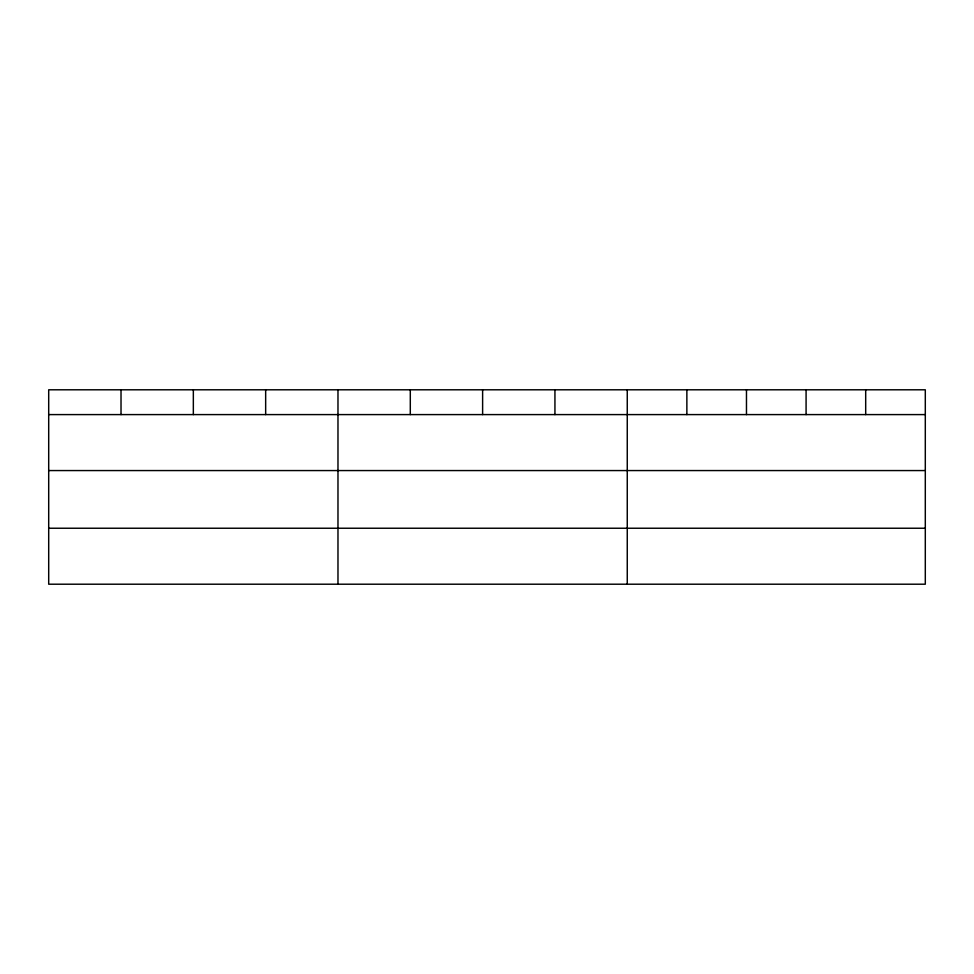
<?xml version="1.0" encoding="UTF-8"?>
<svg xmlns="http://www.w3.org/2000/svg" width="974" height="974" viewBox="0 0 974 974"><rect width="100%" height="100%" fill="white"/><g stroke="black" fill="none" stroke-linecap="round" stroke-linejoin="round"><path stroke-width="1.46" d="M925.3 470.564L925.3 389.795L48.7 389.795L48.7 584.205L925.3 584.205L925.3 470.564L48.7 470.564M48.7 414.595L925.3 414.595M48.7 528.237L925.3 528.237M865.691 389.795L865.691 414.595M806.082 389.795L806.082 414.595M746.474 389.795L746.474 414.595M686.865 389.795L686.865 414.595M627.256 389.795L627.256 584.205M554.937 389.795L554.937 414.595M482.617 389.795L482.617 414.595M410.298 389.795L410.298 414.595M337.978 389.795L337.978 584.205M265.659 389.795L265.659 414.595M193.339 389.795L193.339 414.595M121.02 389.795L121.02 414.595"/></g></svg>
